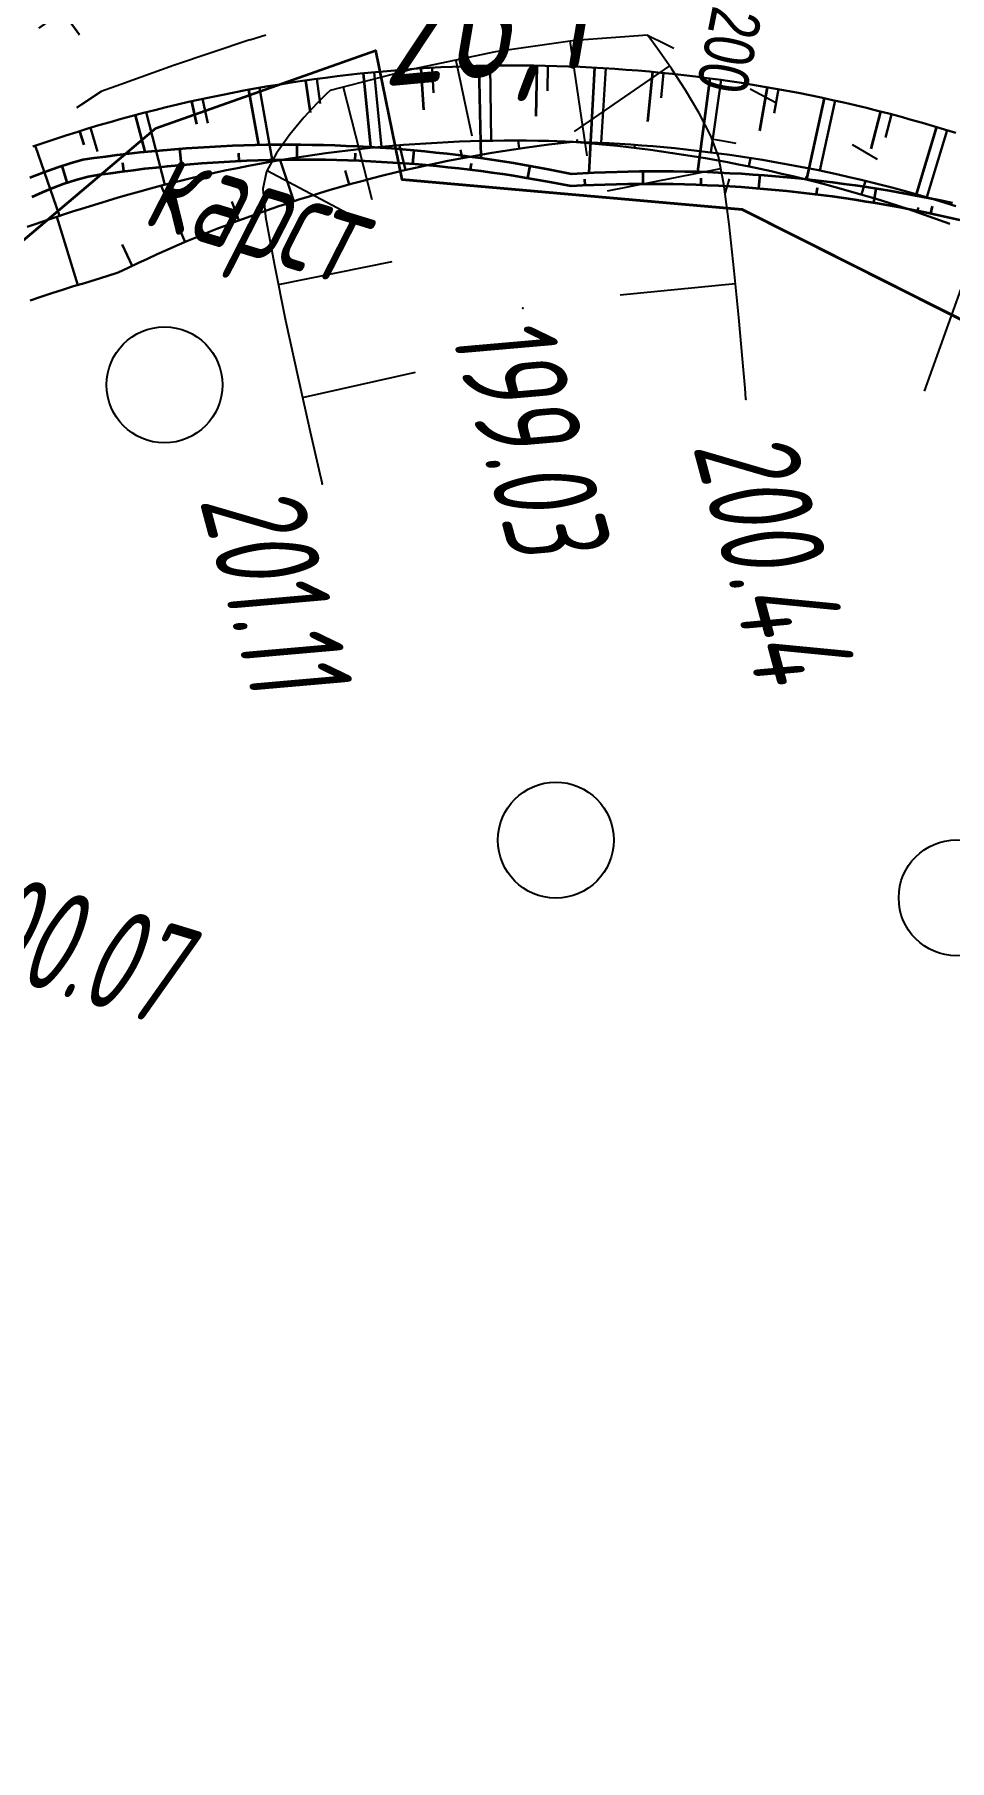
# Model space of a CAD drawing. Header units: millimetres. Extents: x -1799 to 6962, y -1020 to 4121.
# Drawn here: x 4837.7 to 4869.3, y 3082.8 to 3142.4 of the extents above; entities that cross this region are included whole.
import ezdxf

# ---------------------------------------------------------------- set-up
doc = ezdxf.new("R2010")
doc.units = ezdxf.units.MM
doc.linetypes.add('CONTI', pattern=[0])
for name, color, linetype, lineweight in [('10', 1, 'Continuous', 35), ('КОПИЯ_ОСЬ_13_ОТКОСЫ', 7, 'Continuous', 30), ('ОСЬ_ВЕРХ_ПОКРЫТИЯ_ГРАНИЦЫ_ПОЛОС', 7, 'Continuous', 30), ('ОСЬ_ВЕРХ_ПОКРЫТИЯ_ОСЬ', 1, 'Continuous', 30), ('Ось_примыкания', 1, 'Continuous', 35), ('Отметки', 5, 'Continuous', 30), ('Уклоны ПЧ', 5, 'Continuous', 30)]:
    doc.layers.add(name, color=color, linetype=linetype, lineweight=lineweight)
for name, color, linetype in [('GOR_BDEFAULT', 212, 'CONTI'), ('NAD_MDEFAULT', 7, 'CONTI'), ('OBRIVDEFAULT', 32, 'CONTI'), ('PI_OTDEFAULT', 172, 'CONTI'), ('PI_TTDEFAULT', 5, 'CONTI'), ('SIT_LDEFAULT', 7, 'CONTI'), ('ZAPSKDEFAULT', 7, 'CONTI'), ('ОСЬ_ВЕРХ_ПОКРЫТИЯ_РАЗБИВКА_КРИВ', 1, 'Continuous'), ('разметка', 7, 'Continuous')]:
    doc.layers.add(name, color=color, linetype=linetype)
doc.styles.add('eskd', font='spds.shx', dxfattribs={"width": 1.2, "oblique": 15})
doc.styles.add('SHRFT', font='TXT', dxfattribs={"width": 3.5})
doc.styles.add('ГОСТ', font='', dxfattribs={"oblique": 15, "height": 4})
doc.styles.get('ГОСТ').set_extended_font_data('GOST type A')

# ---------------------------------------------------------------- blocks, each defined once
blk = doc.blocks.new('BL_2004')
at = {"color": 0}
blk.add_circle((0, 0), 2, dxfattribs=at)
blk = doc.blocks.new('Крест')
at = {"layer": 'Отметки'}
for points in [[(0, 1), (0, -1)], [(-1, 0), (1, 0)]]:
    blk.add_lwpolyline(points, dxfattribs=at)

msp = doc.modelspace()

# ---------------------------------------------------------------- linework, layer by layer
at = {"layer": '10'}
for p, q in [((4849.498, 3141.814), (4850.396, 3137.353)), ((4817.286, 3118.293), (4841.916, 3139.133))]:
    msp.add_line(p, q, dxfattribs=at)
for points in [[(4557.366, 2900.733), (4579.636, 2901.023), (4603.806, 2901.343), (4619.906, 2900.323), (4644.596, 2910.463), (4659.776, 2923.013), (4694.926, 2965.253), (4750.166, 3035.343), (4784.736, 3082.333), (4817.286, 3118.293), (4841.916, 3139.133), (4849.498, 3141.814), (4850.396, 3137.353), (4862.146, 3136.323), (4879.536, 3127.573), (4921.766, 3093.823), (4990.146, 3039.233), (5067.656, 2951.893), (5147.236, 2856.943), (5178.236, 2824.543), (5178.236, 2824.543), (5183.976, 2815.193), (5213.876, 2748.373)], [(5311.566, 2187.733), (5307.976, 2226.163), (5307.136, 2291.223), (5299.566, 2401.693), (5284.996, 2489.083), (5263.266, 2574.083), (5241.046, 2659.673), (5213.876, 2748.373), (5183.976, 2815.193), (5178.236, 2824.543), (5178.236, 2824.543), (5147.236, 2856.943), (5067.656, 2951.893), (4990.146, 3039.233), (4921.766, 3093.823), (4879.536, 3127.573), (4862.146, 3136.323), (4850.396, 3137.353)]]:
    msp.add_lwpolyline(points, dxfattribs=at)
at = {"layer": 'GOR_BDEFAULT', "color": 212, "elevation": 200, "flags": 128}
for points in [[(4861.942, 3138.599), (4861.632, 3138.659), (4861.102, 3138.749)], [(4861.552, 3136.859), (4861.702, 3137.379)]]:
    msp.add_lwpolyline(points, dxfattribs=at)
at = {"layer": 'OBRIVDEFAULT', "color": 32}
for p, q in [((4856.372, 3142.159, 200.559), (4853.632, 3141.759, 200.587)), ((4856.202, 3142.139), (4856.782, 3138.179)), ((4858.882, 3142.339, 200.533), (4856.372, 3142.159, 200.559)), ((4858.992, 3142.189, 200.509), (4858.882, 3142.339, 200.533)), ((4859.292, 3141.779, 200.445), (4858.992, 3142.189, 200.509)), ((4853.632, 3141.759, 200.587), (4850.782, 3141.159, 200.617)), ((4852.262, 3141.469), (4852.812, 3138.859)), ((4859.712, 3141.169, 200.352), (4859.292, 3141.779, 200.445)), ((4850.782, 3141.159, 200.617), (4847.932, 3140.429, 200.647)), ((4859.642, 3141.279), (4856.352, 3139.009)), ((4860.192, 3140.439, 200.242), (4859.712, 3141.169, 200.352)), ((4847.802, 3140.309, 200.652), (4847.472, 3139.979, 200.665)), ((4847.932, 3140.429, 200.647), (4847.802, 3140.309, 200.652)), ((4848.372, 3140.539), (4849.362, 3136.669)), ((4860.662, 3139.649, 200.126), (4860.192, 3140.439, 200.242)), ((4847.022, 3139.499, 200.683), (4846.532, 3138.909, 200.704)), ((4847.472, 3139.979, 200.665), (4847.022, 3139.499, 200.683)), ((4861.062, 3138.859, 200.015), (4860.662, 3139.649, 200.126)), ((4846.532, 3138.909, 200.704), (4846.072, 3138.269, 200.726)), ((4861.322, 3138.149, 199.919), (4861.062, 3138.859, 200.015)), ((4846.072, 3138.269, 200.726), (4845.732, 3137.629, 200.745)), ((4861.402, 3137.729), (4857.482, 3136.949)), ((4861.512, 3137.199, 199.979), (4861.322, 3138.149, 199.919)), ((4845.732, 3137.629, 200.745), (4845.602, 3137.039, 200.762)), ((4845.752, 3137.669), (4849.282, 3135.789)), ((4861.692, 3135.819, 200.065), (4861.512, 3137.199, 199.979)), ((4845.602, 3137.039, 200.762), (4845.702, 3136.069, 200.794)), ((4845.702, 3136.069, 200.794), (4845.992, 3134.459, 200.849)), ((4861.872, 3134.209, 200.165), (4861.692, 3135.819, 200.065)), ((4845.992, 3134.459, 200.849), (4846.392, 3132.489, 200.915)), ((4846.142, 3133.729), (4850.062, 3134.529)), ((4862.032, 3132.589, 200.265), (4861.872, 3134.209, 200.165)), ((4861.912, 3133.759), (4857.932, 3133.369)), ((4846.392, 3132.489, 200.915), (4846.832, 3130.459, 200.984)), ((4862.152, 3131.169, 200.354), (4862.032, 3132.589, 200.265)), ((4862.242, 3130.159, 200.416), (4862.152, 3131.169, 200.354)), ((4846.972, 3129.829), (4850.872, 3130.709)), ((4846.832, 3130.459, 200.984), (4847.242, 3128.649, 201.046)), ((4862.272, 3129.779, 200.44), (4862.242, 3130.159, 200.416)), ((4847.242, 3128.649, 201.046), (4847.532, 3127.349, 201.09)), ((4847.532, 3127.349, 201.09), (4847.652, 3126.849, 201.107))]:
    msp.add_line(p, q, dxfattribs=at)
at = {"layer": 'PI_TTDEFAULT', "color": 5}
for p in [(4854.572, 3132.919, 198.651), (4862.272, 3129.779, 200.44), (4847.652, 3126.849, 201.107)]:
    msp.add_point(p, dxfattribs=at)
at = {"layer": 'SIT_LDEFAULT', "color": 7}
for p, q in [((4845.162, 3142.179), (4842.522, 3141.289)), ((4845.712, 3142.339), (4845.162, 3142.169)), ((4858.882, 3142.339), (4859.482, 3142.039)), ((4859.482, 3142.039), (4859.782, 3141.889)), ((4842.522, 3141.289), (4840.702, 3140.639)), ((4840.032, 3140.389), (4839.352, 3139.949)), ((4839.352, 3139.949), (4840.032, 3140.389)), ((4840.702, 3140.639), (4840.032, 3140.389)), ((4862.422, 3140.489), (4863.302, 3140.019)), ((4839.192, 3139.839), (4839.352, 3139.949)), ((4865.942, 3138.569), (4866.162, 3138.439)), ((4866.162, 3138.439), (4866.802, 3138.059))]:
    msp.add_line(p, q, dxfattribs=at)
at = {"layer": 'КОПИЯ_ОСЬ_13_ОТКОСЫ'}
for points in [[(4837.665, 3138.496), (4838.044, 3138.626), (4838.423, 3138.752), (4838.804, 3138.875), (4839.185, 3138.995), (4839.567, 3139.113), (4839.951, 3139.227), (4840.335, 3139.338), (4840.72, 3139.446), (4841.106, 3139.552), (4841.492, 3139.654), (4841.88, 3139.753), (4842.268, 3139.849), (4842.657, 3139.942), (4843.046, 3140.032), (4843.437, 3140.119), (4843.828, 3140.203), (4844.22, 3140.283), (4844.612, 3140.361), (4845.005, 3140.436), (4845.398, 3140.507), (4845.792, 3140.576), (4846.187, 3140.641), (4846.582, 3140.703), (4846.977, 3140.762), (4847.373, 3140.818), (4847.77, 3140.871), (4848.166, 3140.921), (4848.564, 3140.967), (4848.961, 3141.011), (4849.359, 3141.051), (4849.757, 3141.089), (4850.156, 3141.123), (4850.555, 3141.154), (4850.954, 3141.182), (4851.352, 3141.206), (4851.752, 3141.228), (4852.151, 3141.247), (4852.551, 3141.262), (4852.951, 3141.274), (4853.351, 3141.283), (4853.75, 3141.289), (4854.15, 3141.292), (4854.55, 3141.291), (4854.95, 3141.288), (4855.35, 3141.281), (4855.749, 3141.271), (4856.149, 3141.259), (4856.549, 3141.243), (4856.949, 3141.223), (4857.348, 3141.201), (4857.747, 3141.175), (4858.146, 3141.147), (4858.544, 3141.115), (4858.943, 3141.08), (4859.341, 3141.042), (4859.739, 3141.001), (4860.136, 3140.957), (4860.533, 3140.909), (4860.93, 3140.859), (4861.326, 3140.805), (4861.722, 3140.749), (4862.118, 3140.689), (4862.512, 3140.626), (4862.907, 3140.56), (4863.301, 3140.491), (4863.694, 3140.418), (4864.087, 3140.343), (4864.479, 3140.265), (4864.871, 3140.183), (4865.261, 3140.099), (4865.651, 3140.011), (4866.041, 3139.92), (4866.43, 3139.827), (4866.818, 3139.73), (4867.205, 3139.63), (4867.592, 3139.527), (4867.977, 3139.421), (4868.362, 3139.312), (4868.746, 3139.2), (4869.129, 3139.086), (4869.511, 3138.968)], [(4853.444, 3141.285), (4853.488, 3138.694)], [(4847.465, 3140.831), (4847.581, 3139.977)], [(4849.452, 3141.06), (4849.698, 3138.484)], [(4851.446, 3141.212), (4851.494, 3140.351)], [(4855.444, 3141.279), (4855.425, 3140.416)], [(4857.442, 3141.195), (4857.283, 3138.621)], [(4859.435, 3141.033), (4859.349, 3140.177)], [(4861.421, 3140.792), (4861.068, 3138.291)], [(4843.526, 3140.138), (4843.708, 3139.297)], [(4845.489, 3140.523), (4845.936, 3137.978)], [(4863.395, 3140.474), (4863.245, 3139.645)], [(4841.581, 3139.677), (4842.226, 3137.177)], [(4865.355, 3140.078), (4864.819, 3137.665)], [(4867.299, 3139.605), (4867.088, 3138.809)], [(4839.654, 3139.139), (4839.9, 3138.32)], [(4869.222, 3139.057), (4868.513, 3136.743)], [(4837.472, 3135.722), (4838.254, 3135.992), (4839.04, 3136.247), (4839.458, 3136.38), (4840.246, 3136.623), (4840.616, 3136.733), (4840.986, 3136.841), (4841.357, 3136.945), (4841.73, 3137.047), (4842.103, 3137.145), (4842.477, 3137.241), (4842.851, 3137.334), (4843.227, 3137.423), (4843.602, 3137.51), (4843.979, 3137.593), (4844.356, 3137.674), (4844.734, 3137.752), (4845.113, 3137.826), (4845.492, 3137.898), (4845.872, 3137.966), (4846.252, 3138.032), (4846.633, 3138.094), (4847.014, 3138.154), (4847.396, 3138.21), (4847.778, 3138.263), (4848.161, 3138.314), (4848.543, 3138.361), (4848.927, 3138.405), (4849.31, 3138.446), (4849.694, 3138.484), (4850.079, 3138.519), (4850.463, 3138.551), (4850.848, 3138.58), (4851.233, 3138.605), (4851.618, 3138.628), (4852.003, 3138.648), (4852.389, 3138.664), (4852.774, 3138.678), (4853.16, 3138.688), (4853.546, 3138.695), (4853.932, 3138.7), (4854.317, 3138.701), (4854.703, 3138.699), (4855.089, 3138.694), (4855.475, 3138.686), (4857.162, 3138.626), (4857.542, 3138.608), (4857.923, 3138.586), (4858.303, 3138.562), (4858.684, 3138.534), (4859.063, 3138.503), (4859.443, 3138.47), (4859.822, 3138.433), (4860.201, 3138.393), (4860.58, 3138.351), (4860.958, 3138.305), (4861.336, 3138.257), (4861.713, 3138.205), (4862.09, 3138.151), (4862.467, 3138.093), (4862.843, 3138.033), (4863.219, 3137.969), (4863.594, 3137.903), (4863.969, 3137.833), (4864.343, 3137.761), (4864.717, 3137.686), (4865.089, 3137.608), (4865.462, 3137.526), (4865.833, 3137.442), (4866.205, 3137.355), (4866.575, 3137.265), (4866.944, 3137.172), (4867.313, 3137.077), (4867.682, 3136.978), (4868.05, 3136.876), (4868.417, 3136.771), (4868.783, 3136.664), (4869.149, 3136.553), (4869.514, 3136.44)], [(4837.472, 3135.722), (4838.254, 3135.992), (4839.041, 3136.247), (4839.458, 3136.38), (4840.246, 3136.623), (4840.616, 3136.733), (4840.986, 3136.841), (4841.358, 3136.945), (4841.73, 3137.047), (4842.103, 3137.145), (4842.477, 3137.241), (4842.851, 3137.334), (4843.226, 3137.423), (4843.602, 3137.51), (4843.979, 3137.593), (4844.356, 3137.674), (4844.734, 3137.752), (4845.113, 3137.826), (4845.492, 3137.898), (4845.872, 3137.966), (4846.252, 3138.032), (4846.633, 3138.094), (4847.014, 3138.154), (4847.396, 3138.21), (4847.778, 3138.263), (4848.16, 3138.314), (4848.543, 3138.361), (4848.927, 3138.405), (4849.31, 3138.446), (4849.694, 3138.484), (4850.078, 3138.519), (4850.463, 3138.551), (4850.848, 3138.58), (4851.233, 3138.605), (4851.618, 3138.628), (4852.003, 3138.648), (4852.389, 3138.664), (4852.774, 3138.678), (4853.16, 3138.688), (4853.546, 3138.695), (4853.932, 3138.7), (4854.317, 3138.701), (4854.703, 3138.699), (4855.089, 3138.694), (4855.475, 3138.686), (4857.162, 3138.626), (4857.543, 3138.608), (4857.923, 3138.586), (4858.303, 3138.562), (4858.683, 3138.534), (4859.063, 3138.503), (4859.443, 3138.47), (4859.822, 3138.433), (4860.201, 3138.393), (4860.58, 3138.351), (4860.958, 3138.305), (4861.336, 3138.257), (4861.713, 3138.205), (4862.09, 3138.151), (4862.467, 3138.093), (4862.843, 3138.033), (4863.219, 3137.969), (4863.594, 3137.903), (4863.969, 3137.833), (4864.343, 3137.761), (4864.717, 3137.686), (4865.089, 3137.608), (4865.462, 3137.526), (4865.833, 3137.442), (4866.204, 3137.355), (4866.575, 3137.265), (4866.944, 3137.172), (4867.313, 3137.077), (4867.682, 3136.978), (4868.05, 3136.876), (4868.417, 3136.771), (4868.783, 3136.664), (4869.149, 3136.553), (4869.513, 3136.44)], [(4837.576, 3133.185), (4837.948, 3133.311), (4838.321, 3133.434), (4838.696, 3133.554), (4839.071, 3133.671), (4839.447, 3133.785), (4839.825, 3133.896), (4840.221, 3134.021), (4840.619, 3134.142), (4840.953, 3134.305), (4841.289, 3134.465), (4841.625, 3134.623), (4841.963, 3134.778), (4842.303, 3134.93), (4842.643, 3135.08), (4842.985, 3135.226), (4843.328, 3135.37), (4843.672, 3135.511), (4844.017, 3135.649), (4844.364, 3135.784), (4844.711, 3135.917), (4845.06, 3136.047), (4845.415, 3136.175), (4845.771, 3136.301), (4846.128, 3136.424), (4846.486, 3136.544), (4846.845, 3136.662), (4847.205, 3136.776), (4847.566, 3136.887), (4847.928, 3136.996), (4848.291, 3137.101), (4848.654, 3137.203), (4849.019, 3137.303), (4849.384, 3137.399), (4849.75, 3137.493), (4850.122, 3137.585), (4850.495, 3137.674), (4850.869, 3137.76), (4851.243, 3137.842), (4851.619, 3137.922), (4851.994, 3137.999), (4852.371, 3138.073), (4852.748, 3138.143), (4853.125, 3138.211), (4853.503, 3138.275), (4853.882, 3138.336), (4854.261, 3138.395), (4854.641, 3138.45), (4855.472, 3138.56), (4856.307, 3138.655), (4856.69, 3138.625), (4857.072, 3138.591), (4857.455, 3138.554), (4857.837, 3138.514), (4858.219, 3138.471), (4858.6, 3138.426), (4858.981, 3138.377), (4859.362, 3138.325), (4859.742, 3138.27), (4860.122, 3138.212), (4860.502, 3138.151), (4860.88, 3138.088), (4861.259, 3138.021), (4861.637, 3137.951), (4862.014, 3137.878), (4862.391, 3137.802), (4862.767, 3137.724), (4863.142, 3137.642), (4863.517, 3137.557), (4863.891, 3137.469), (4864.258, 3137.38), (4864.624, 3137.288), (4864.989, 3137.193), (4865.354, 3137.095), (4865.718, 3136.994), (4866.081, 3136.89), (4866.443, 3136.783), (4866.804, 3136.674), (4867.165, 3136.561), (4867.524, 3136.446), (4867.883, 3136.328), (4868.24, 3136.207), (4868.597, 3136.083), (4868.953, 3135.957), (4869.308, 3135.827)], [(4837.751, 3138.526), (4838.585, 3136.099)], [(4850.524, 3137.68), (4850.323, 3138.54)], [(4852.48, 3138.093), (4852.426, 3138.382)], [(4854.453, 3138.423), (4854.412, 3138.701)], [(4856.44, 3138.645), (4856.447, 3138.738)], [(4858.43, 3138.446), (4858.443, 3138.552)], [(4846.67, 3136.605), (4846.207, 3138.024)], [(4860.41, 3138.166), (4860.416, 3138.201)], [(4862.377, 3137.805), (4862.437, 3138.098)], [(4842.924, 3135.2), (4842.096, 3137.144)], [(4848.584, 3137.184), (4848.45, 3137.663)], [(4864.335, 3137.361), (4864.359, 3137.457)], [(4866.265, 3136.836), (4866.404, 3137.307)], [(4844.78, 3135.943), (4844.533, 3136.602)], [(4839.217, 3133.716), (4838.503, 3136.072)], [(4868.171, 3136.231), (4868.224, 3136.386)], [(4841.101, 3134.376), (4840.747, 3135.117)]]:
    msp.add_lwpolyline(points, dxfattribs=at)
at = {"layer": 'ОСЬ_ВЕРХ_ПОКРЫТИЯ_ГРАНИЦЫ_ПОЛОС'}
msp.add_lwpolyline([(4837.665, 3138.496), (4838.044, 3138.626), (4838.423, 3138.752), (4838.804, 3138.875), (4839.185, 3138.995), (4839.567, 3139.113), (4839.951, 3139.227), (4840.335, 3139.338), (4840.72, 3139.446), (4841.106, 3139.552), (4841.492, 3139.654), (4841.88, 3139.753), (4842.268, 3139.849), (4842.657, 3139.942), (4843.046, 3140.032), (4843.437, 3140.119), (4843.828, 3140.203), (4844.22, 3140.283), (4844.612, 3140.361), (4845.005, 3140.436), (4845.398, 3140.507), (4845.792, 3140.576), (4846.187, 3140.641), (4846.582, 3140.703), (4846.977, 3140.762), (4847.373, 3140.818), (4847.77, 3140.871), (4848.166, 3140.921), (4848.564, 3140.967), (4848.961, 3141.011), (4849.359, 3141.051), (4849.757, 3141.089), (4850.156, 3141.123), (4850.555, 3141.154), (4850.954, 3141.182), (4851.352, 3141.206), (4851.752, 3141.228), (4852.151, 3141.247), (4852.551, 3141.262), (4852.951, 3141.274), (4853.351, 3141.283), (4853.75, 3141.289), (4854.15, 3141.292), (4854.55, 3141.291), (4854.95, 3141.288), (4855.35, 3141.281), (4855.749, 3141.271), (4856.149, 3141.259), (4856.549, 3141.243), (4856.949, 3141.223), (4857.348, 3141.201), (4857.747, 3141.175), (4858.146, 3141.147), (4858.544, 3141.115), (4858.943, 3141.08), (4859.341, 3141.042), (4859.739, 3141.001), (4860.136, 3140.957), (4860.533, 3140.909), (4860.93, 3140.859), (4861.326, 3140.805), (4861.722, 3140.749), (4862.118, 3140.689), (4862.512, 3140.626), (4862.907, 3140.56), (4863.301, 3140.491), (4863.694, 3140.418), (4864.087, 3140.343), (4864.479, 3140.265), (4864.871, 3140.183), (4865.261, 3140.099), (4865.651, 3140.011), (4866.041, 3139.92), (4866.43, 3139.827), (4866.818, 3139.73), (4867.205, 3139.63), (4867.592, 3139.527), (4867.977, 3139.421), (4868.362, 3139.312), (4868.746, 3139.2), (4869.129, 3139.086), (4869.511, 3138.968)], dxfattribs=at)
at = {"layer": 'ОСЬ_ВЕРХ_ПОКРЫТИЯ_ОСЬ'}
msp.add_lwpolyline([(4825.022, 3137.069, -0.230024), (4872.799, 3142.296)], format="xyb", dxfattribs=at)
at = {"layer": 'ОСЬ_ВЕРХ_ПОКРЫТИЯ_РАЗБИВКА_КРИВ'}
msp.add_line((4872.799, 3142.296), (4868.424, 3130.054), dxfattribs=at)
at = {"layer": 'Ось_примыкания', "color": 0}
for p, q in [((4855.054, 3141.286), (4855.025, 3139.541)), ((4847.078, 3140.776), (4847.235, 3139.667)), ((4849.063, 3141.021), (4849.321, 3138.482)), ((4851.056, 3141.188), (4851.145, 3139.759)), ((4853.054, 3141.276), (4853.126, 3138.101)), ((4857.052, 3141.217), (4856.849, 3137.583)), ((4859.047, 3141.07), (4858.883, 3139.356)), ((4861.034, 3140.845), (4860.598, 3137.627)), ((4845.105, 3140.454), (4845.45, 3138.555)), ((4863.011, 3140.542), (4862.747, 3139.039)), ((4864.974, 3140.161), (4864.369, 3137.369)), ((4841.203, 3139.577), (4841.537, 3138.313)), ((4843.145, 3140.054), (4843.321, 3139.264)), ((4866.921, 3139.703), (4866.588, 3138.415)), ((4839.281, 3139.025), (4839.427, 3138.548)), ((4868.848, 3139.17), (4868.139, 3136.807)), ((4842.794, 3137.86), (4842.745, 3138.421)), ((4846.788, 3138.047), (4846.786, 3138.565)), ((4850.784, 3137.898), (4850.821, 3138.369)), ((4838.85, 3137.251), (4838.677, 3137.826)), ((4840.806, 3137.642), (4840.769, 3137.933)), ((4844.789, 3137.995), (4844.777, 3138.265)), ((4848.788, 3138.014), (4848.797, 3138.262)), ((4852.774, 3137.697), (4852.802, 3137.919)), ((4854.753, 3137.409), (4854.826, 3137.828)), ((4856.728, 3137.161), (4856.719, 3137.368)), ((4858.727, 3137.21), (4858.726, 3137.642)), ((4860.727, 3137.175), (4860.735, 3137.398)), ((4862.723, 3137.054), (4862.761, 3137.515)), ((4864.712, 3136.848), (4864.741, 3137.086)), ((4866.691, 3136.559), (4866.772, 3137.046)), ((4868.656, 3136.187), (4868.708, 3136.435))]:
    msp.add_line(p, q, dxfattribs=at)
for points in [[(4837.568, 3137.426), (4838.048, 3137.605), (4838.529, 3137.78), (4838.962, 3137.915), (4839.396, 3138.046), (4839.791, 3138.102), (4840.186, 3138.156), (4840.582, 3138.206), (4840.978, 3138.252), (4841.375, 3138.296), (4841.771, 3138.336), (4842.169, 3138.373), (4842.566, 3138.407), (4842.964, 3138.438), (4843.362, 3138.465), (4843.76, 3138.489), (4844.158, 3138.51), (4844.557, 3138.528), (4844.949, 3138.542), (4845.341, 3138.553), (4845.734, 3138.56), (4846.126, 3138.565), (4846.519, 3138.566), (4846.911, 3138.564), (4847.304, 3138.559), (4847.696, 3138.551), (4848.089, 3138.539), (4848.481, 3138.524), (4848.873, 3138.506), (4849.264, 3138.485), (4849.656, 3138.461), (4850.041, 3138.433), (4850.426, 3138.403), (4850.811, 3138.37), (4851.195, 3138.333), (4851.579, 3138.293), (4851.963, 3138.25), (4852.346, 3138.204), (4852.729, 3138.155), (4853.111, 3138.103), (4853.493, 3138.048), (4853.875, 3137.989), (4854.256, 3137.927), (4854.636, 3137.863), (4855.451, 3137.713), (4856.26, 3137.549), (4856.65, 3137.572), (4857.04, 3137.593), (4857.429, 3137.609), (4857.82, 3137.623), (4858.209, 3137.633), (4858.599, 3137.641), (4858.989, 3137.644), (4859.38, 3137.645), (4859.77, 3137.643), (4860.16, 3137.637), (4860.55, 3137.628), (4860.94, 3137.616), (4861.33, 3137.6), (4861.724, 3137.581), (4862.118, 3137.559), (4862.512, 3137.534), (4862.905, 3137.505), (4863.299, 3137.473), (4863.692, 3137.438), (4864.084, 3137.399), (4864.476, 3137.358), (4864.868, 3137.313), (4865.26, 3137.264), (4865.651, 3137.213), (4866.042, 3137.158), (4866.432, 3137.1), (4866.858, 3137.033), (4867.284, 3136.961), (4867.709, 3136.886), (4868.133, 3136.808), (4868.557, 3136.725), (4868.981, 3136.639), (4869.403, 3136.549)], [(4837.641, 3136.764), (4837.999, 3136.916), (4838.359, 3137.066), (4838.719, 3137.212), (4839.148, 3137.341), (4839.577, 3137.466), (4839.966, 3137.525), (4840.356, 3137.581), (4840.746, 3137.634), (4841.137, 3137.684), (4841.528, 3137.731), (4841.919, 3137.774), (4842.311, 3137.815), (4842.703, 3137.852), (4843.095, 3137.886), (4843.487, 3137.916), (4843.88, 3137.944), (4844.273, 3137.968), (4844.666, 3137.989), (4845.053, 3138.007), (4845.441, 3138.021), (4845.828, 3138.033), (4846.216, 3138.041), (4846.604, 3138.046), (4846.991, 3138.048), (4847.379, 3138.046), (4847.766, 3138.042), (4848.154, 3138.034), (4848.542, 3138.023), (4848.929, 3138.009), (4849.316, 3137.992), (4849.703, 3137.972), (4850.085, 3137.949), (4850.465, 3137.923), (4850.846, 3137.893), (4851.226, 3137.861), (4851.606, 3137.825), (4851.986, 3137.787), (4852.365, 3137.745), (4852.744, 3137.7), (4853.123, 3137.652), (4853.501, 3137.601), (4853.879, 3137.547), (4854.256, 3137.49), (4854.633, 3137.43), (4855.441, 3137.29), (4856.243, 3137.137), (4856.633, 3137.157), (4857.024, 3137.174), (4857.415, 3137.187), (4857.806, 3137.198), (4858.196, 3137.205), (4858.588, 3137.209), (4858.979, 3137.21), (4859.369, 3137.208), (4859.76, 3137.202), (4860.151, 3137.194), (4860.542, 3137.182), (4860.933, 3137.167), (4861.323, 3137.148), (4861.714, 3137.127), (4862.104, 3137.102), (4862.498, 3137.073), (4862.893, 3137.04), (4863.287, 3137.005), (4863.68, 3136.966), (4864.074, 3136.924), (4864.467, 3136.878), (4864.86, 3136.83), (4865.252, 3136.778), (4865.644, 3136.723), (4866.035, 3136.664), (4866.426, 3136.603), (4866.817, 3136.538), (4867.207, 3136.471), (4867.596, 3136.4), (4867.985, 3136.325), (4868.403, 3136.24), (4868.822, 3136.151), (4869.239, 3136.059), (4869.656, 3135.964)]]:
    msp.add_lwpolyline(points, dxfattribs=at)
at = {"layer": 'разметка', "lineweight": 30, "ltscale": 7}
msp.add_lwpolyline([(4800.09, 3112.73, -0.018062), (4811.253, 3125.566, -0.06068), (4825.025, 3137.064, -0.230141), (4872.799, 3142.296, -0.070919), (4893.188, 3130.926, -0.004441), (4917.101, 3112.483), (4917.101, 3112.483)], format="xyb", dxfattribs=at)

# ---------------------------------------------------------------- block references
at = {"layer": 'ZAPSKDEFAULT', "color": 7, "rotation": 342.9999999999999}
for p in [(4842.212, 3130.268), (4855.714, 3114.561), (4869.545, 3112.567)]:
    msp.add_blockref('BL_2004', p, dxfattribs=at)
at = {"layer": 'Отметки', "rotation": 35.79413225176335}
msp.add_blockref('Крест', (4838.689, 3143.161), dxfattribs=at)

# ---------------------------------------------------------------- texts
at = {"layer": 'GOR_BDEFAULT', "color": 212, "style": 'SHRFT', "width": 0.75}
msp.add_text('200', height=1.7223, rotation=258.7428, dxfattribs=at).set_placement((4861.139, 3143.393, 200))
at = {"layer": 'NAD_MDEFAULT', "color": 7, "style": 'eskd', "oblique": 10, "width": 0.8}
msp.add_text('карст', height=3.5, rotation=343, dxfattribs=at).set_placement((4841.389, 3135.85))
at = {"layer": 'PI_OTDEFAULT', "color": 172, "style": 'eskd', "oblique": 10, "width": 0.8}
for s, rotation, p in [('199.03', 285.0122, (4852.059, 3132.128)), ('200.44', 285.0122, (4860.42, 3128.17)), ('201.11', 285.0122, (4843.399, 3126.306)), ('200.07', 343, (4834.082, 3110.599))]:
    msp.add_text(s, height=3.5, rotation=rotation, dxfattribs=at).set_placement(p)
at = {"layer": 'Уклоны ПЧ', "style": 'ГОСТ', "oblique": 15}
msp.add_text('26,1', height=4, rotation=5.31216, dxfattribs=at).set_placement((4849.722, 3140.555))

doc.saveas('drawing.dxf')
